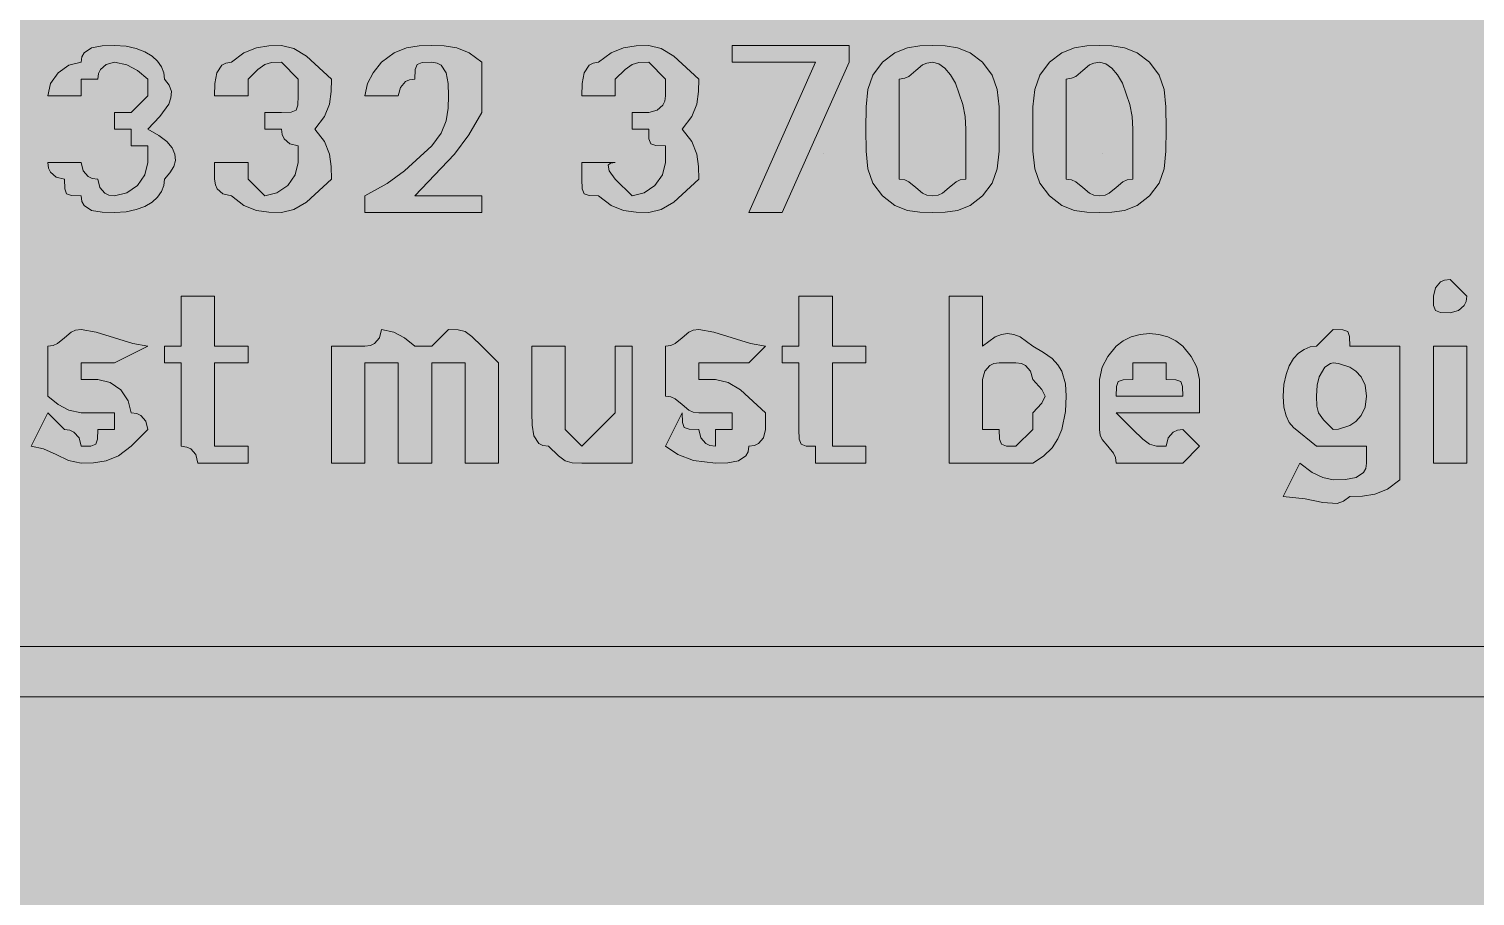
# Model space of a CAD drawing. Header units: metres. Extents: x 10 to 558, y 12 to 259.
# Drawn here: x 364.8 to 468.8, y 135.4 to 197.8 of the extents above; entities that cross this region are included whole.
import ezdxf

# ---------------------------------------------------------------- set-up
doc = ezdxf.new("R2010")
doc.units = ezdxf.units.M
for name, color, linetype, true_color in [('FILL_BLUE_0000FF', 7, 'Continuous', 0x0000ff), ('FILL_WHITE_FFFFFF', 7, 'Continuous', 0xffffff), ('STROKE_WHITE_FFFFFF', 7, 'Continuous', 0xffffff)]:
    doc.layers.add(name, color=color, linetype=linetype, true_color=true_color)

msp = doc.modelspace()

# ---------------------------------------------------------------- hatches: boundary and pattern name
at = {"layer": 'FILL_BLUE_0000FF', "true_color": 0x0000ff}
h = msp.add_hatch(color=7, dxfattribs=at)
h.dxf.hatch_style = 1
h.paths.add_polyline_path([(552.54, 258.94), (553.8, 258.81), (554.83, 258.45), (555.75, 257.76), (557.14, 256.15), (557.56, 255.44), (557.85, 254.76), (558.11, 253.37), (558.15, 251.76), (558.15, 18.96), (558.15, 15.36), (557.75, 15.31), (557.44, 15.15), (556.95, 14.61), (556.46, 13.84), (555.75, 12.96), (554.83, 12.27), (553.8, 11.91), (552.54, 11.78), (550.95, 11.76), (16.95, 11.76), (13.35, 11.76), (12.6, 12.36), (11.83, 12.77), (10.95, 12.96), (10.26, 14.57), (9.9, 15.96), (9.77, 17.35), (9.75, 18.96), (9.75, 251.76), (9.75, 255.36), (10.35, 256.11), (10.76, 256.88), (10.95, 257.76), (11.83, 257.95), (12.6, 258.36), (13.35, 258.96), (16.95, 258.96), (550.95, 258.96), (552.54, 258.94)])
at = {"layer": 'FILL_WHITE_FFFFFF', "true_color": 0xffffff}
h = msp.add_hatch(color=7, dxfattribs=at)
h.dxf.hatch_style = 1
h.paths.add_polyline_path([(373.35, 189.36), (372.15, 189.36), (372.15, 190.56), (370.95, 190.56), (370.95, 191.76), (372.15, 191.76), (373.35, 192.96), (373.35, 194.16), (372.6, 194.76), (371.83, 195.17), (370.95, 195.36), (370.35, 195.21), (369.94, 194.85), (369.8, 194.56), (369.75, 194.16), (368.55, 194.16), (368.55, 192.96), (366.15, 192.96), (366.36, 193.84), (366.9, 194.61), (367.67, 195.15), (368.55, 195.36), (368.6, 195.76), (368.76, 196.05), (369.3, 196.41), (370.07, 196.54), (370.95, 196.56), (371.79, 196.51), (372.52, 196.35), (373.14, 196.12), (373.65, 195.81), (374.04, 195.45), (374.32, 195.04), (374.49, 194.61), (374.55, 194.16), (374.89, 193.71), (375.04, 193.26), (375.01, 192.81), (374.85, 192.36), (374.21, 191.46), (373.35, 190.56), (374.14, 190.11), (374.72, 189.66), (375.1, 189.21), (375.3, 188.76), (375.33, 188.31), (375.21, 187.86), (374.94, 187.41), (374.55, 186.96), (374.49, 186.51), (374.32, 186.08), (374.04, 185.67), (373.65, 185.31), (373.14, 185), (372.52, 184.77), (371.79, 184.61), (370.95, 184.56), (370.07, 184.58), (369.3, 184.71), (368.76, 185.07), (368.6, 185.36), (368.55, 185.76), (367.86, 185.78), (367.5, 185.91), (367.37, 186.27), (367.35, 186.96), (366.75, 187.11), (366.34, 187.47), (366.2, 187.76), (366.15, 188.16), (368.55, 188.16), (368.7, 187.56), (369.06, 187.15), (369.35, 187.01), (369.75, 186.96), (369.9, 186.36), (370.26, 185.95), (370.55, 185.81), (370.95, 185.76), (371.83, 185.97), (372.6, 186.51), (373.14, 187.28), (373.35, 188.16), (373.35, 189.36)])
h = msp.add_hatch(color=7, dxfattribs=at)
h.dxf.hatch_style = 1
h.paths.add_polyline_path([(384.15, 189.36), (383.55, 189.51), (383.14, 189.87), (383, 190.16), (382.95, 190.56), (381.75, 190.56), (381.75, 191.76), (382.95, 191.76), (383.64, 191.78), (384, 191.91), (384.13, 192.27), (384.15, 192.96), (384.15, 194.16), (382.95, 195.36), (382.24, 195.34), (381.75, 195.21), (381.26, 194.85), (380.55, 194.16), (380.55, 192.96), (378.15, 192.96), (378.17, 193.84), (378.3, 194.61), (378.66, 195.15), (378.95, 195.31), (379.35, 195.36), (380.25, 196.05), (381.15, 196.41), (382.05, 196.54), (382.95, 196.56), (383.85, 196.35), (384.75, 195.81), (386.55, 194.16), (386.53, 193.26), (386.4, 192.36), (386.04, 191.46), (385.35, 190.56), (386.04, 189.66), (386.4, 188.76), (386.53, 187.86), (386.55, 186.96), (384.75, 185.31), (383.85, 184.77), (382.95, 184.56), (382.05, 184.58), (381.15, 184.71), (380.25, 185.07), (379.35, 185.76), (378.75, 185.91), (378.34, 186.27), (378.2, 186.56), (378.15, 186.96), (378.15, 188.16), (380.55, 188.16), (380.55, 186.96), (381.75, 185.76), (382.63, 185.97), (383.4, 186.51), (383.94, 187.28), (384.15, 188.16), (384.15, 189.36)])
h = msp.add_hatch(color=7, dxfattribs=at)
h.dxf.hatch_style = 1
h.paths.add_polyline_path([(388.95, 192.96), (389.14, 193.84), (389.55, 194.61), (390.15, 195.36), (391.05, 196.05), (391.95, 196.41), (392.85, 196.54), (393.75, 196.56), (394.65, 196.54), (395.55, 196.41), (396.45, 196.05), (397.35, 195.36), (397.35, 191.76), (396.43, 190.15), (395.4, 188.76), (392.55, 185.76), (397.35, 185.76), (397.35, 184.56), (388.95, 184.56), (388.95, 185.76), (390.54, 186.66), (391.8, 187.56), (393.75, 189.36), (394.44, 190.26), (394.8, 191.16), (394.93, 192.06), (394.95, 192.96), (394.93, 193.84), (394.8, 194.61), (394.44, 195.15), (394.15, 195.31), (393.75, 195.36), (393.06, 195.34), (392.7, 195.21), (392.57, 194.85), (392.55, 194.16), (392.15, 194.11), (391.86, 193.97), (391.5, 193.56), (391.35, 192.96), (388.95, 192.96)])
h = msp.add_hatch(color=7, dxfattribs=at)
h.dxf.hatch_style = 1
h.paths.add_polyline_path([(410.55, 189.36), (409.86, 189.38), (409.5, 189.51), (409.37, 189.87), (409.35, 190.56), (408.15, 190.56), (408.15, 191.76), (409.35, 191.76), (409.95, 191.91), (410.36, 192.27), (410.5, 192.56), (410.55, 192.96), (410.55, 194.16), (409.35, 195.36), (408.64, 195.34), (408.15, 195.21), (407.66, 194.85), (406.95, 194.16), (406.95, 192.96), (404.55, 192.96), (404.57, 193.84), (404.7, 194.61), (405.06, 195.15), (405.35, 195.31), (405.75, 195.36), (406.65, 196.05), (407.55, 196.41), (408.45, 196.54), (409.35, 196.56), (410.25, 196.35), (411.15, 195.81), (412.95, 194.16), (412.93, 193.26), (412.8, 192.36), (412.44, 191.46), (411.75, 190.56), (412.44, 189.66), (412.8, 188.76), (412.93, 187.86), (412.95, 186.96), (411.15, 185.31), (410.25, 184.77), (409.35, 184.56), (408.45, 184.58), (407.55, 184.71), (406.65, 185.07), (405.75, 185.76), (405.06, 185.78), (404.7, 185.91), (404.57, 186.27), (404.55, 186.96), (404.55, 188.16), (406.95, 188.16), (406.61, 188.11), (406.44, 187.97), (406.5, 187.56), (406.95, 186.96), (408.15, 185.76), (409.03, 185.97), (409.8, 186.51), (410.34, 187.28), (410.55, 188.16), (410.55, 189.36)])
h = msp.add_hatch(color=7, dxfattribs=at)
h.dxf.hatch_style = 1
h.paths.add_polyline_path([(421.35, 195.36), (415.35, 195.36), (415.35, 196.56), (423.75, 196.56), (423.75, 195.36), (418.95, 184.56), (416.55, 184.56), (421.35, 195.36)])
h = msp.add_hatch(color=7, dxfattribs=at)
h.dxf.hatch_style = 1
h.paths.add_polyline_path([(425.1, 193.41), (425.46, 194.44), (426.15, 195.36), (427.05, 196.05), (427.95, 196.41), (428.85, 196.54), (429.75, 196.56), (430.65, 196.54), (431.55, 196.41), (432.45, 196.05), (433.35, 195.36), (434.04, 194.44), (434.4, 193.41), (434.53, 192.15), (434.55, 190.56), (434.53, 188.97), (434.4, 187.71), (434.04, 186.68), (433.35, 185.76), (432.45, 185.07), (431.55, 184.71), (430.65, 184.58), (429.75, 184.56), (428.85, 184.58), (427.95, 184.71), (427.05, 185.07), (426.15, 185.76), (425.46, 186.68), (425.1, 187.71), (424.97, 188.97), (424.95, 190.56), (424.97, 192.15), (425.1, 193.41)])
h.paths.add_polyline_path([(430.46, 185.95), (430.95, 186.36), (431.44, 186.77), (431.75, 186.91), (432.15, 186.96), (432.15, 190.56), (432.1, 191.46), (431.94, 192.32), (431.4, 193.86), (431.04, 194.47), (430.63, 194.95), (430.2, 195.25), (429.75, 195.36), (429.35, 195.31), (429.04, 195.17), (428.55, 194.76), (428.06, 194.35), (427.75, 194.21), (427.35, 194.16), (427.35, 190.56), (427.35, 186.96), (427.75, 186.91), (428.06, 186.77), (428.55, 186.36), (429.04, 185.95), (429.35, 185.81), (429.75, 185.76), (430.15, 185.81), (430.46, 185.95)], flags=16)
h = msp.add_hatch(color=7, dxfattribs=at)
h.dxf.hatch_style = 1
h.paths.add_polyline_path([(437.1, 193.41), (437.46, 194.44), (438.15, 195.36), (439.05, 196.05), (439.95, 196.41), (440.85, 196.54), (441.75, 196.56), (442.65, 196.54), (443.55, 196.41), (444.45, 196.05), (445.35, 195.36), (446.04, 194.44), (446.4, 193.41), (446.53, 192.15), (446.55, 190.56), (446.53, 188.97), (446.4, 187.71), (446.04, 186.68), (445.35, 185.76), (444.45, 185.07), (443.55, 184.71), (442.65, 184.58), (441.75, 184.56), (440.85, 184.58), (439.95, 184.71), (439.05, 185.07), (438.15, 185.76), (437.46, 186.68), (437.1, 187.71), (436.97, 188.97), (436.95, 190.56), (436.97, 192.15), (437.1, 193.41)])
h.paths.add_polyline_path([(442.46, 185.95), (442.95, 186.36), (443.44, 186.77), (443.75, 186.91), (444.15, 186.96), (444.15, 190.56), (444.1, 191.46), (443.94, 192.32), (443.4, 193.86), (443.04, 194.47), (442.63, 194.95), (442.2, 195.25), (441.75, 195.36), (441.35, 195.31), (441.04, 195.17), (440.55, 194.76), (440.06, 194.35), (439.75, 194.21), (439.35, 194.16), (439.35, 190.56), (439.35, 186.96), (439.75, 186.91), (440.06, 186.77), (440.55, 186.36), (441.04, 185.95), (441.35, 185.81), (441.75, 185.76), (442.15, 185.81), (442.46, 185.95)], flags=16)
h = msp.add_hatch(color=7, dxfattribs=at)
h.dxf.hatch_style = 1
h.paths.add_polyline_path([(468.1, 178.16), (467.96, 177.87), (467.55, 177.51), (466.95, 177.36), (466.26, 177.38), (465.9, 177.51), (465.77, 177.87), (465.75, 178.56), (465.9, 179.16), (466.26, 179.57), (466.55, 179.71), (466.95, 179.76), (468.15, 178.56), (468.1, 178.16)])
h = msp.add_hatch(color=7, dxfattribs=at)
h.dxf.hatch_style = 1
h.paths.add_polyline_path([(378.15, 167.76), (379.35, 167.76), (380.55, 167.76), (380.55, 166.56), (376.95, 166.56), (376.8, 167.16), (376.44, 167.57), (376.15, 167.71), (375.75, 167.76), (375.75, 168.96), (375.75, 173.76), (374.55, 173.76), (374.55, 174.96), (375.75, 174.96), (375.75, 178.56), (378.15, 178.56), (378.15, 174.96), (380.55, 174.96), (380.55, 173.76), (378.15, 173.76), (378.15, 168.96), (378.15, 167.76)])
h = msp.add_hatch(color=7, dxfattribs=at)
h.dxf.hatch_style = 1
h.paths.add_polyline_path([(422.55, 167.76), (423.75, 167.76), (424.95, 167.76), (424.95, 166.56), (421.35, 166.56), (421.35, 167.76), (420.66, 167.78), (420.3, 167.91), (420.17, 168.27), (420.15, 168.96), (420.15, 173.76), (418.95, 173.76), (418.95, 174.96), (420.15, 174.96), (420.15, 178.56), (422.55, 178.56), (422.55, 174.96), (424.95, 174.96), (424.95, 173.76), (422.55, 173.76), (422.55, 168.96), (422.55, 167.76)])
h = msp.add_hatch(color=7, dxfattribs=at)
h.dxf.hatch_style = 1
h.paths.add_polyline_path([(434.7, 175.8), (435.15, 175.86), (435.6, 175.8), (436.05, 175.63), (436.95, 174.96), (437.74, 174.51), (438.34, 174.06), (438.76, 173.61), (439.05, 173.16), (439.31, 172.26), (439.35, 171.36), (439.31, 170.27), (439.05, 168.96), (438.76, 168.29), (438.34, 167.65), (437.74, 167.06), (436.95, 166.56), (435.75, 166.56), (433.35, 166.56), (430.95, 166.56), (430.95, 178.56), (433.35, 178.56), (433.35, 174.96), (434.25, 175.63), (434.7, 175.8)])
h.paths.add_polyline_path([(436.95, 170.16), (437.62, 170.87), (437.85, 171.36), (437.62, 171.85), (436.95, 172.56), (436.8, 173.16), (436.44, 173.57), (436.15, 173.71), (435.75, 173.76), (434.55, 173.76), (434.15, 173.71), (433.86, 173.57), (433.5, 173.16), (433.35, 172.56), (433.35, 171.36), (433.35, 170.16), (433.35, 168.96), (434.55, 168.96), (434.57, 168.27), (434.7, 167.91), (435.06, 167.78), (435.75, 167.76), (436.95, 168.96), (436.95, 170.16)], flags=16)
h = msp.add_hatch(color=7, dxfattribs=at)
h.dxf.hatch_style = 1
h.paths.add_polyline_path([(369.75, 172.56), (370.63, 172.35), (371.4, 171.81), (371.94, 171.04), (372.15, 170.16), (372.55, 170.11), (372.84, 169.97), (373.2, 169.56), (373.35, 168.96), (372.15, 167.76), (371.25, 167.07), (370.35, 166.71), (369.45, 166.58), (368.55, 166.56), (367.65, 166.75), (366.75, 167.16), (365.85, 167.57), (364.95, 167.76), (366.15, 170.16), (367.35, 168.96), (367.75, 168.91), (368.04, 168.77), (368.4, 168.36), (368.55, 167.76), (369.24, 167.78), (369.6, 167.91), (369.73, 168.27), (369.75, 168.96), (370.95, 168.96), (370.95, 170.16), (368.55, 170.16), (367.67, 170.35), (366.9, 170.76), (366.15, 171.36), (366.15, 173.76), (366.15, 174.96), (366.55, 175.01), (366.86, 175.15), (367.35, 175.56), (367.84, 175.97), (368.15, 176.11), (368.55, 176.16), (369.64, 175.97), (370.95, 175.56), (372.26, 175.15), (373.35, 174.96), (370.95, 173.76), (369.75, 173.76), (368.55, 173.76), (368.55, 172.56), (369.75, 172.56)])
h = msp.add_hatch(color=7, dxfattribs=at)
h.dxf.hatch_style = 1
h.paths.add_polyline_path([(389.35, 175.01), (389.64, 175.15), (390, 175.56), (390.15, 176.16), (391.03, 175.97), (391.8, 175.56), (392.55, 174.96), (393.75, 174.96), (394.95, 176.16), (395.66, 176.14), (396.15, 176.01), (396.64, 175.65), (397.35, 174.96), (398.55, 173.76), (398.55, 172.56), (398.55, 166.56), (396.15, 166.56), (396.15, 172.56), (396.15, 173.76), (394.95, 173.76), (393.75, 173.76), (393.75, 172.56), (393.75, 166.56), (391.35, 166.56), (391.35, 172.56), (391.35, 173.76), (390.15, 173.76), (388.95, 173.76), (388.95, 172.56), (388.95, 166.56), (386.55, 166.56), (386.55, 174.96), (388.95, 174.96), (389.35, 175.01)])
h = msp.add_hatch(color=7, dxfattribs=at)
h.dxf.hatch_style = 1
h.paths.add_polyline_path([(414.15, 172.56), (415.05, 172.35), (415.95, 171.81), (417.75, 170.16), (417.75, 168.96), (417.6, 168.36), (417.24, 167.95), (416.95, 167.81), (416.55, 167.76), (416.5, 167.36), (416.34, 167.07), (415.8, 166.71), (415.03, 166.58), (414.15, 166.56), (412.58, 166.75), (411.45, 167.16), (410.55, 167.76), (411.75, 170.16), (411.77, 169.47), (411.9, 169.11), (412.26, 168.98), (412.95, 168.96), (413.1, 168.36), (413.46, 167.95), (413.75, 167.81), (414.15, 167.76), (414.15, 168.96), (415.35, 168.96), (415.35, 170.16), (414.15, 170.16), (412.95, 170.16), (412.55, 170.21), (412.24, 170.35), (411.75, 170.76), (411.26, 171.17), (410.95, 171.31), (410.55, 171.36), (410.55, 173.76), (410.55, 174.96), (410.95, 175.01), (411.26, 175.15), (411.75, 175.56), (412.24, 175.97), (412.55, 176.11), (412.95, 176.16), (414.04, 175.97), (415.35, 175.56), (416.66, 175.15), (417.75, 174.96), (416.55, 173.76), (414.15, 173.76), (412.95, 173.76), (412.95, 172.56), (414.15, 172.56)])
h = msp.add_hatch(color=7, dxfattribs=at)
h.dxf.hatch_style = 1
h.paths.add_polyline_path([(442.9, 166.96), (442.76, 167.27), (442.35, 167.76), (441.94, 168.25), (441.8, 168.56), (441.75, 168.96), (441.75, 172.56), (441.94, 173.44), (442.35, 174.21), (442.95, 174.96), (443.45, 175.35), (444.04, 175.63), (444.68, 175.8), (445.35, 175.86), (446.02, 175.8), (446.66, 175.63), (447.25, 175.35), (447.75, 174.96), (448.35, 174.21), (448.76, 173.44), (448.95, 172.56), (448.95, 170.16), (442.95, 170.16), (444.15, 168.96), (444.86, 168.27), (445.35, 167.91), (445.84, 167.78), (446.55, 167.76), (446.7, 168.36), (447.06, 168.77), (447.35, 168.91), (447.75, 168.96), (448.95, 167.76), (447.75, 166.56), (444.15, 166.56), (442.95, 166.56), (442.9, 166.96)])
h.paths.add_polyline_path([(447.73, 172.05), (447.6, 172.41), (447.24, 172.54), (446.55, 172.56), (446.55, 173.76), (444.15, 173.76), (444.15, 172.56), (443.46, 172.54), (443.1, 172.41), (442.97, 172.05), (442.95, 171.36), (447.75, 171.36), (447.73, 172.05)], flags=16)
h = msp.add_hatch(color=7, dxfattribs=at)
h.dxf.hatch_style = 1
h.paths.add_polyline_path([(463.35, 166.56), (463.35, 165.36), (462.45, 164.67), (461.55, 164.31), (460.65, 164.18), (459.75, 164.16), (459.3, 163.82), (458.83, 163.65), (457.8, 163.71), (456.54, 163.99), (454.95, 164.16), (456.15, 166.56), (457.03, 165.87), (457.8, 165.51), (458.55, 165.36), (459.43, 165.38), (460.2, 165.51), (460.74, 165.87), (460.9, 166.16), (460.95, 166.56), (460.95, 167.76), (459.75, 167.76), (458.55, 167.76), (457.35, 167.76), (455.7, 169.11), (455.39, 169.48), (455.16, 169.95), (455, 170.57), (454.95, 171.36), (455, 172.2), (455.16, 172.93), (455.39, 173.55), (455.7, 174.06), (456.06, 174.45), (456.47, 174.73), (456.9, 174.9), (457.35, 174.96), (458.55, 176.16), (459.24, 176.14), (459.6, 176.01), (459.73, 175.65), (459.75, 174.96), (460.95, 174.96), (463.35, 174.96), (463.35, 166.56)])
h.paths.add_polyline_path([(457.95, 173.46), (457.54, 172.75), (457.4, 172.15), (457.35, 171.36), (457.37, 170.65), (457.5, 170.16), (457.86, 169.67), (458.55, 168.96), (458.93, 169), (459.75, 169.26), (460.19, 169.55), (460.57, 169.97), (460.85, 170.57), (460.95, 171.36), (460.85, 172.15), (460.57, 172.75), (460.19, 173.17), (459.75, 173.46), (458.93, 173.72), (458.55, 173.76), (458.36, 173.72), (457.95, 173.46)], flags=16)
h = msp.add_hatch(color=7, dxfattribs=at)
h.dxf.hatch_style = 1
h.paths.add_polyline_path([(403.84, 166.58), (403.35, 166.71), (402.86, 167.07), (402.15, 167.76), (401.75, 167.81), (401.46, 167.97), (401.1, 168.51), (400.97, 169.28), (400.95, 170.16), (400.95, 174.96), (403.35, 174.96), (403.35, 170.16), (403.35, 168.96), (404.55, 167.76), (405.75, 168.96), (406.95, 170.16), (406.95, 174.96), (408.15, 174.96), (408.15, 166.56), (406.95, 166.56), (405.75, 166.56), (404.55, 166.56), (403.84, 166.58)])
h = msp.add_hatch(color=7, dxfattribs=at)
h.dxf.hatch_style = 1
h.paths.add_polyline_path([(465.75, 166.56), (465.75, 174.96), (468.15, 174.96), (468.15, 166.56), (465.75, 166.56)])
h = msp.add_hatch(color=7, dxfattribs=at)
h.dxf.hatch_style = 1
h.paths.add_polyline_path([(490.95, 158.16), (498.15, 158.16), (505.35, 152.16), (498.15, 144.96), (490.95, 144.96), (495.75, 149.76), (62.55, 149.76), (62.55, 153.36), (495.75, 153.36), (490.95, 158.16)])

# ---------------------------------------------------------------- linework, layer by layer
at = {"layer": 'FILL_WHITE_FFFFFF', "lineweight": 0, "true_color": 0xffffff}
for points in [[(373.35, 189.36), (372.15, 189.36), (372.15, 190.56), (370.95, 190.56), (370.95, 191.76), (372.15, 191.76), (373.35, 192.96), (373.35, 194.16), (372.6, 194.76), (371.83, 195.17), (370.95, 195.36), (370.35, 195.21), (369.94, 194.85), (369.8, 194.56), (369.75, 194.16), (368.55, 194.16), (368.55, 192.96), (366.15, 192.96), (366.36, 193.84), (366.9, 194.61), (367.67, 195.15), (368.55, 195.36), (368.6, 195.76), (368.76, 196.05), (369.3, 196.41), (370.07, 196.54), (370.95, 196.56), (371.79, 196.51), (372.52, 196.35), (373.14, 196.12), (373.65, 195.81), (374.04, 195.45), (374.32, 195.04), (374.49, 194.61), (374.55, 194.16), (374.89, 193.71), (375.04, 193.26), (375.01, 192.81), (374.85, 192.36), (374.21, 191.46), (373.35, 190.56), (374.14, 190.11), (374.72, 189.66), (375.1, 189.21), (375.3, 188.76), (375.33, 188.31), (375.21, 187.86), (374.94, 187.41), (374.55, 186.96), (374.49, 186.51), (374.32, 186.08), (374.04, 185.67), (373.65, 185.31), (373.14, 185), (372.52, 184.77), (371.79, 184.61), (370.95, 184.56), (370.07, 184.58), (369.3, 184.71), (368.76, 185.07), (368.6, 185.36), (368.55, 185.76), (367.86, 185.78), (367.5, 185.91), (367.37, 186.27), (367.35, 186.96), (366.75, 187.11), (366.34, 187.47), (366.2, 187.76), (366.15, 188.16), (368.55, 188.16), (368.7, 187.56), (369.06, 187.15), (369.35, 187.01), (369.75, 186.96), (369.9, 186.36), (370.26, 185.95), (370.55, 185.81), (370.95, 185.76), (371.83, 185.97), (372.6, 186.51), (373.14, 187.28), (373.35, 188.16)], [(384.15, 189.36), (383.55, 189.51), (383.14, 189.87), (383, 190.16), (382.95, 190.56), (381.75, 190.56), (381.75, 191.76), (382.95, 191.76), (383.64, 191.78), (384, 191.91), (384.13, 192.27), (384.15, 192.96), (384.15, 194.16), (382.95, 195.36), (382.24, 195.34), (381.75, 195.21), (381.26, 194.85), (380.55, 194.16), (380.55, 192.96), (378.15, 192.96), (378.17, 193.84), (378.3, 194.61), (378.66, 195.15), (378.95, 195.31), (379.35, 195.36), (380.25, 196.05), (381.15, 196.41), (382.05, 196.54), (382.95, 196.56), (383.85, 196.35), (384.75, 195.81), (386.55, 194.16), (386.53, 193.26), (386.4, 192.36), (386.04, 191.46), (385.35, 190.56), (386.04, 189.66), (386.4, 188.76), (386.53, 187.86), (386.55, 186.96), (384.75, 185.31), (383.85, 184.77), (382.95, 184.56), (382.05, 184.58), (381.15, 184.71), (380.25, 185.07), (379.35, 185.76), (378.75, 185.91), (378.34, 186.27), (378.2, 186.56), (378.15, 186.96), (378.15, 188.16), (380.55, 188.16), (380.55, 186.96), (381.75, 185.76), (382.63, 185.97), (383.4, 186.51), (383.94, 187.28), (384.15, 188.16)], [(388.95, 192.96), (389.14, 193.84), (389.55, 194.61), (390.15, 195.36), (391.05, 196.05), (391.95, 196.41), (392.85, 196.54), (393.75, 196.56), (394.65, 196.54), (395.55, 196.41), (396.45, 196.05), (397.35, 195.36), (397.35, 191.76), (396.43, 190.15), (395.4, 188.76), (392.55, 185.76), (397.35, 185.76), (397.35, 184.56), (388.95, 184.56), (388.95, 185.76), (390.54, 186.66), (391.8, 187.56), (393.75, 189.36), (394.44, 190.26), (394.8, 191.16), (394.93, 192.06), (394.95, 192.96), (394.93, 193.84), (394.8, 194.61), (394.44, 195.15), (394.15, 195.31), (393.75, 195.36), (393.06, 195.34), (392.7, 195.21), (392.57, 194.85), (392.55, 194.16), (392.15, 194.11), (391.86, 193.97), (391.5, 193.56), (391.35, 192.96)], [(410.55, 189.36), (409.86, 189.38), (409.5, 189.51), (409.37, 189.87), (409.35, 190.56), (408.15, 190.56), (408.15, 191.76), (409.35, 191.76), (409.95, 191.91), (410.36, 192.27), (410.5, 192.56), (410.55, 192.96), (410.55, 194.16), (409.35, 195.36), (408.64, 195.34), (408.15, 195.21), (407.66, 194.85), (406.95, 194.16), (406.95, 192.96), (404.55, 192.96), (404.57, 193.84), (404.7, 194.61), (405.06, 195.15), (405.35, 195.31), (405.75, 195.36), (406.65, 196.05), (407.55, 196.41), (408.45, 196.54), (409.35, 196.56), (410.25, 196.35), (411.15, 195.81), (412.95, 194.16), (412.93, 193.26), (412.8, 192.36), (412.44, 191.46), (411.75, 190.56), (412.44, 189.66), (412.8, 188.76), (412.93, 187.86), (412.95, 186.96), (411.15, 185.31), (410.25, 184.77), (409.35, 184.56), (408.45, 184.58), (407.55, 184.71), (406.65, 185.07), (405.75, 185.76), (405.06, 185.78), (404.7, 185.91), (404.57, 186.27), (404.55, 186.96), (404.55, 188.16), (406.95, 188.16), (406.61, 188.11), (406.44, 187.97), (406.5, 187.56), (406.95, 186.96), (408.15, 185.76), (409.03, 185.97), (409.8, 186.51), (410.34, 187.28), (410.55, 188.16)], [(421.35, 195.36), (415.35, 195.36), (415.35, 196.56), (423.75, 196.56), (423.75, 195.36), (418.95, 184.56), (416.55, 184.56)], [(425.1, 193.41), (425.46, 194.44), (426.15, 195.36), (427.05, 196.05), (427.95, 196.41), (428.85, 196.54), (429.75, 196.56), (430.65, 196.54), (431.55, 196.41), (432.45, 196.05), (433.35, 195.36), (434.04, 194.44), (434.4, 193.41), (434.53, 192.15), (434.55, 190.56), (434.53, 188.97), (434.4, 187.71), (434.04, 186.68), (433.35, 185.76), (432.45, 185.07), (431.55, 184.71), (430.65, 184.58), (429.75, 184.56), (428.85, 184.58), (427.95, 184.71), (427.05, 185.07), (426.15, 185.76), (425.46, 186.68), (425.1, 187.71), (424.97, 188.97), (424.95, 190.56), (424.97, 192.15)], [(437.1, 193.41), (437.46, 194.44), (438.15, 195.36), (439.05, 196.05), (439.95, 196.41), (440.85, 196.54), (441.75, 196.56), (442.65, 196.54), (443.55, 196.41), (444.45, 196.05), (445.35, 195.36), (446.04, 194.44), (446.4, 193.41), (446.53, 192.15), (446.55, 190.56), (446.53, 188.97), (446.4, 187.71), (446.04, 186.68), (445.35, 185.76), (444.45, 185.07), (443.55, 184.71), (442.65, 184.58), (441.75, 184.56), (440.85, 184.58), (439.95, 184.71), (439.05, 185.07), (438.15, 185.76), (437.46, 186.68), (437.1, 187.71), (436.97, 188.97), (436.95, 190.56), (436.97, 192.15)], [(430.46, 185.95), (430.95, 186.36), (431.44, 186.77), (431.75, 186.91), (432.15, 186.96), (432.15, 190.56), (432.1, 191.46), (431.94, 192.32), (431.4, 193.86), (431.04, 194.47), (430.63, 194.95), (430.2, 195.25), (429.75, 195.36), (429.35, 195.31), (429.04, 195.17), (428.55, 194.76), (428.06, 194.35), (427.75, 194.21), (427.35, 194.16), (427.35, 190.56), (427.35, 186.96), (427.75, 186.91), (428.06, 186.77), (428.55, 186.36), (429.04, 185.95), (429.35, 185.81), (429.75, 185.76), (430.15, 185.81)], [(442.46, 185.95), (442.95, 186.36), (443.44, 186.77), (443.75, 186.91), (444.15, 186.96), (444.15, 190.56), (444.1, 191.46), (443.94, 192.32), (443.4, 193.86), (443.04, 194.47), (442.63, 194.95), (442.2, 195.25), (441.75, 195.36), (441.35, 195.31), (441.04, 195.17), (440.55, 194.76), (440.06, 194.35), (439.75, 194.21), (439.35, 194.16), (439.35, 190.56), (439.35, 186.96), (439.75, 186.91), (440.06, 186.77), (440.55, 186.36), (441.04, 185.95), (441.35, 185.81), (441.75, 185.76), (442.15, 185.81)], [(468.1, 178.16), (467.96, 177.87), (467.55, 177.51), (466.95, 177.36), (466.26, 177.38), (465.9, 177.51), (465.77, 177.87), (465.75, 178.56), (465.9, 179.16), (466.26, 179.57), (466.55, 179.71), (466.95, 179.76), (468.15, 178.56)], [(378.15, 167.76), (379.35, 167.76), (380.55, 167.76), (380.55, 166.56), (376.95, 166.56), (376.8, 167.16), (376.44, 167.57), (376.15, 167.71), (375.75, 167.76), (375.75, 168.96), (375.75, 173.76), (374.55, 173.76), (374.55, 174.96), (375.75, 174.96), (375.75, 178.56), (378.15, 178.56), (378.15, 174.96), (380.55, 174.96), (380.55, 173.76), (378.15, 173.76), (378.15, 168.96)], [(422.55, 167.76), (423.75, 167.76), (424.95, 167.76), (424.95, 166.56), (421.35, 166.56), (421.35, 167.76), (420.66, 167.78), (420.3, 167.91), (420.17, 168.27), (420.15, 168.96), (420.15, 173.76), (418.95, 173.76), (418.95, 174.96), (420.15, 174.96), (420.15, 178.56), (422.55, 178.56), (422.55, 174.96), (424.95, 174.96), (424.95, 173.76), (422.55, 173.76), (422.55, 168.96)], [(434.7, 175.8), (435.15, 175.86), (435.6, 175.8), (436.05, 175.63), (436.95, 174.96), (437.74, 174.51), (438.34, 174.06), (438.76, 173.61), (439.05, 173.16), (439.31, 172.26), (439.35, 171.36), (439.31, 170.27), (439.05, 168.96), (438.76, 168.29), (438.34, 167.65), (437.74, 167.06), (436.95, 166.56), (435.75, 166.56), (433.35, 166.56), (430.95, 166.56), (430.95, 178.56), (433.35, 178.56), (433.35, 174.96), (434.25, 175.63)], [(369.75, 172.56), (370.63, 172.35), (371.4, 171.81), (371.94, 171.04), (372.15, 170.16), (372.55, 170.11), (372.84, 169.97), (373.2, 169.56), (373.35, 168.96), (372.15, 167.76), (371.25, 167.07), (370.35, 166.71), (369.45, 166.58), (368.55, 166.56), (367.65, 166.75), (366.75, 167.16), (365.85, 167.57), (364.95, 167.76), (366.15, 170.16), (367.35, 168.96), (367.75, 168.91), (368.04, 168.77), (368.4, 168.36), (368.55, 167.76), (369.24, 167.78), (369.6, 167.91), (369.73, 168.27), (369.75, 168.96), (370.95, 168.96), (370.95, 170.16), (368.55, 170.16), (367.67, 170.35), (366.9, 170.76), (366.15, 171.36), (366.15, 173.76), (366.15, 174.96), (366.55, 175.01), (366.86, 175.15), (367.35, 175.56), (367.84, 175.97), (368.15, 176.11), (368.55, 176.16), (369.64, 175.97), (370.95, 175.56), (372.26, 175.15), (373.35, 174.96), (370.95, 173.76), (369.75, 173.76), (368.55, 173.76), (368.55, 172.56)], [(389.35, 175.01), (389.64, 175.15), (390, 175.56), (390.15, 176.16), (391.03, 175.97), (391.8, 175.56), (392.55, 174.96), (393.75, 174.96), (394.95, 176.16), (395.66, 176.14), (396.15, 176.01), (396.64, 175.65), (397.35, 174.96), (398.55, 173.76), (398.55, 172.56), (398.55, 166.56), (396.15, 166.56), (396.15, 172.56), (396.15, 173.76), (394.95, 173.76), (393.75, 173.76), (393.75, 172.56), (393.75, 166.56), (391.35, 166.56), (391.35, 172.56), (391.35, 173.76), (390.15, 173.76), (388.95, 173.76), (388.95, 172.56), (388.95, 166.56), (386.55, 166.56), (386.55, 174.96), (388.95, 174.96)], [(414.15, 172.56), (415.05, 172.35), (415.95, 171.81), (417.75, 170.16), (417.75, 168.96), (417.6, 168.36), (417.24, 167.95), (416.95, 167.81), (416.55, 167.76), (416.5, 167.36), (416.34, 167.07), (415.8, 166.71), (415.03, 166.58), (414.15, 166.56), (412.58, 166.75), (411.45, 167.16), (410.55, 167.76), (411.75, 170.16), (411.77, 169.47), (411.9, 169.11), (412.26, 168.98), (412.95, 168.96), (413.1, 168.36), (413.46, 167.95), (413.75, 167.81), (414.15, 167.76), (414.15, 168.96), (415.35, 168.96), (415.35, 170.16), (414.15, 170.16), (412.95, 170.16), (412.55, 170.21), (412.24, 170.35), (411.75, 170.76), (411.26, 171.17), (410.95, 171.31), (410.55, 171.36), (410.55, 173.76), (410.55, 174.96), (410.95, 175.01), (411.26, 175.15), (411.75, 175.56), (412.24, 175.97), (412.55, 176.11), (412.95, 176.16), (414.04, 175.97), (415.35, 175.56), (416.66, 175.15), (417.75, 174.96), (416.55, 173.76), (414.15, 173.76), (412.95, 173.76), (412.95, 172.56)], [(442.9, 166.96), (442.76, 167.27), (442.35, 167.76), (441.94, 168.25), (441.8, 168.56), (441.75, 168.96), (441.75, 172.56), (441.94, 173.44), (442.35, 174.21), (442.95, 174.96), (443.45, 175.35), (444.04, 175.63), (444.68, 175.8), (445.35, 175.86), (446.02, 175.8), (446.66, 175.63), (447.25, 175.35), (447.75, 174.96), (448.35, 174.21), (448.76, 173.44), (448.95, 172.56), (448.95, 170.16), (442.95, 170.16), (444.15, 168.96), (444.86, 168.27), (445.35, 167.91), (445.84, 167.78), (446.55, 167.76), (446.7, 168.36), (447.06, 168.77), (447.35, 168.91), (447.75, 168.96), (448.95, 167.76), (447.75, 166.56), (444.15, 166.56), (442.95, 166.56)], [(463.35, 166.56), (463.35, 165.36), (462.45, 164.67), (461.55, 164.31), (460.65, 164.18), (459.75, 164.16), (459.3, 163.82), (458.83, 163.65), (457.8, 163.71), (456.54, 163.99), (454.95, 164.16), (456.15, 166.56), (457.03, 165.87), (457.8, 165.51), (458.55, 165.36), (459.43, 165.38), (460.2, 165.51), (460.74, 165.87), (460.9, 166.16), (460.95, 166.56), (460.95, 167.76), (459.75, 167.76), (458.55, 167.76), (457.35, 167.76), (455.7, 169.11), (455.39, 169.48), (455.16, 169.95), (455, 170.57), (454.95, 171.36), (455, 172.2), (455.16, 172.93), (455.39, 173.55), (455.7, 174.06), (456.06, 174.45), (456.47, 174.73), (456.9, 174.9), (457.35, 174.96), (458.55, 176.16), (459.24, 176.14), (459.6, 176.01), (459.73, 175.65), (459.75, 174.96), (460.95, 174.96), (463.35, 174.96)], [(403.84, 166.58), (403.35, 166.71), (402.86, 167.07), (402.15, 167.76), (401.75, 167.81), (401.46, 167.97), (401.1, 168.51), (400.97, 169.28), (400.95, 170.16), (400.95, 174.96), (403.35, 174.96), (403.35, 170.16), (403.35, 168.96), (404.55, 167.76), (405.75, 168.96), (406.95, 170.16), (406.95, 174.96), (408.15, 174.96), (408.15, 166.56), (406.95, 166.56), (405.75, 166.56), (404.55, 166.56)], [(465.75, 166.56), (465.75, 174.96), (468.15, 174.96), (468.15, 166.56)], [(436.95, 170.16), (437.62, 170.87), (437.85, 171.36), (437.62, 171.85), (436.95, 172.56), (436.8, 173.16), (436.44, 173.57), (436.15, 173.71), (435.75, 173.76), (434.55, 173.76), (434.15, 173.71), (433.86, 173.57), (433.5, 173.16), (433.35, 172.56), (433.35, 171.36), (433.35, 170.16), (433.35, 168.96), (434.55, 168.96), (434.57, 168.27), (434.7, 167.91), (435.06, 167.78), (435.75, 167.76), (436.95, 168.96)], [(447.73, 172.05), (447.6, 172.41), (447.24, 172.54), (446.55, 172.56), (446.55, 173.76), (444.15, 173.76), (444.15, 172.56), (443.46, 172.54), (443.1, 172.41), (442.97, 172.05), (442.95, 171.36), (447.75, 171.36)], [(457.95, 173.46), (457.54, 172.75), (457.4, 172.15), (457.35, 171.36), (457.37, 170.65), (457.5, 170.16), (457.86, 169.67), (458.55, 168.96), (458.93, 169), (459.75, 169.26), (460.19, 169.55), (460.57, 169.97), (460.85, 170.57), (460.95, 171.36), (460.85, 172.15), (460.57, 172.75), (460.19, 173.17), (459.75, 173.46), (458.93, 173.72), (458.55, 173.76), (458.36, 173.72)], [(490.95, 158.16), (498.15, 158.16), (505.35, 152.16), (498.15, 144.96), (490.95, 144.96), (495.75, 149.76), (62.55, 149.76), (62.55, 153.36), (495.75, 153.36)]]:
    msp.add_lwpolyline(points, close=True, dxfattribs=at)
at = {"layer": 'STROKE_WHITE_FFFFFF', "lineweight": 0, "true_color": 0xffffff}
for points in [[(421.95, 188.8), (421.95, 188.8)], [(421.95, 188.8), (421.95, 188.8)], [(421.95, 188.8), (421.95, 188.8)], [(421.95, 188.8), (421.95, 188.8)], [(421.95, 188.8), (421.95, 188.8)], [(421.95, 188.8), (421.95, 188.8)], [(421.95, 188.8), (421.95, 188.8)], [(421.95, 188.8), (421.95, 188.8)], [(441.95, 188.8), (441.95, 188.8)], [(441.95, 188.8), (441.95, 188.8)], [(441.95, 188.8), (441.95, 188.8)], [(441.95, 188.8), (441.95, 188.8)], [(441.95, 188.8), (441.95, 188.8)], [(441.95, 188.8), (441.95, 188.8)], [(441.95, 188.8), (441.95, 188.8)], [(441.95, 188.8), (441.95, 188.8)]]:
    msp.add_lwpolyline(points, dxfattribs=at)

doc.saveas('drawing.dxf')
